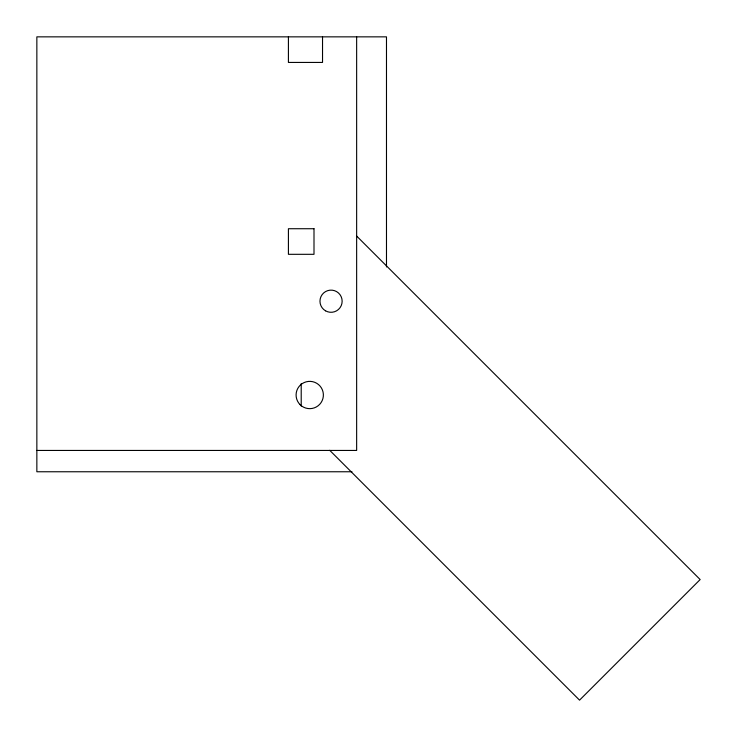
<?xml version="1.0" encoding="UTF-8"?>
<svg xmlns="http://www.w3.org/2000/svg" width="737" height="737" viewBox="0 0 737 737"><rect width="100%" height="100%" fill="white"/><g stroke="black" fill="none" stroke-linecap="round" stroke-linejoin="round"><path stroke-width="1.11" d="M36.85 450.445L356.644 450.445L356.644 36.85M351.982 471.763L36.85 471.763L36.85 36.85L386.483 36.85L386.483 266.96M356.57 235.969L700.15 579.549L579.549 700.15L329.697 450.298M322.53 36.85L322.53 62.433L288.416 62.433L288.416 36.85M301.212 383.581L301.212 406.069M313.999 228.728L288.416 228.728L288.416 254.311L313.999 254.311L313.999 228.728M325.514 310.811A11.083 11.083 0 0 0 342.143 301.212A11.083 11.083 0 0 0 325.514 291.612A11.083 11.083 0 0 0 325.514 310.811M300.088 404.659A13.644 13.644 0 0 0 322.917 398.542A13.644 13.644 0 0 0 306.205 381.83A13.644 13.644 0 0 0 300.088 404.659"/></g></svg>
